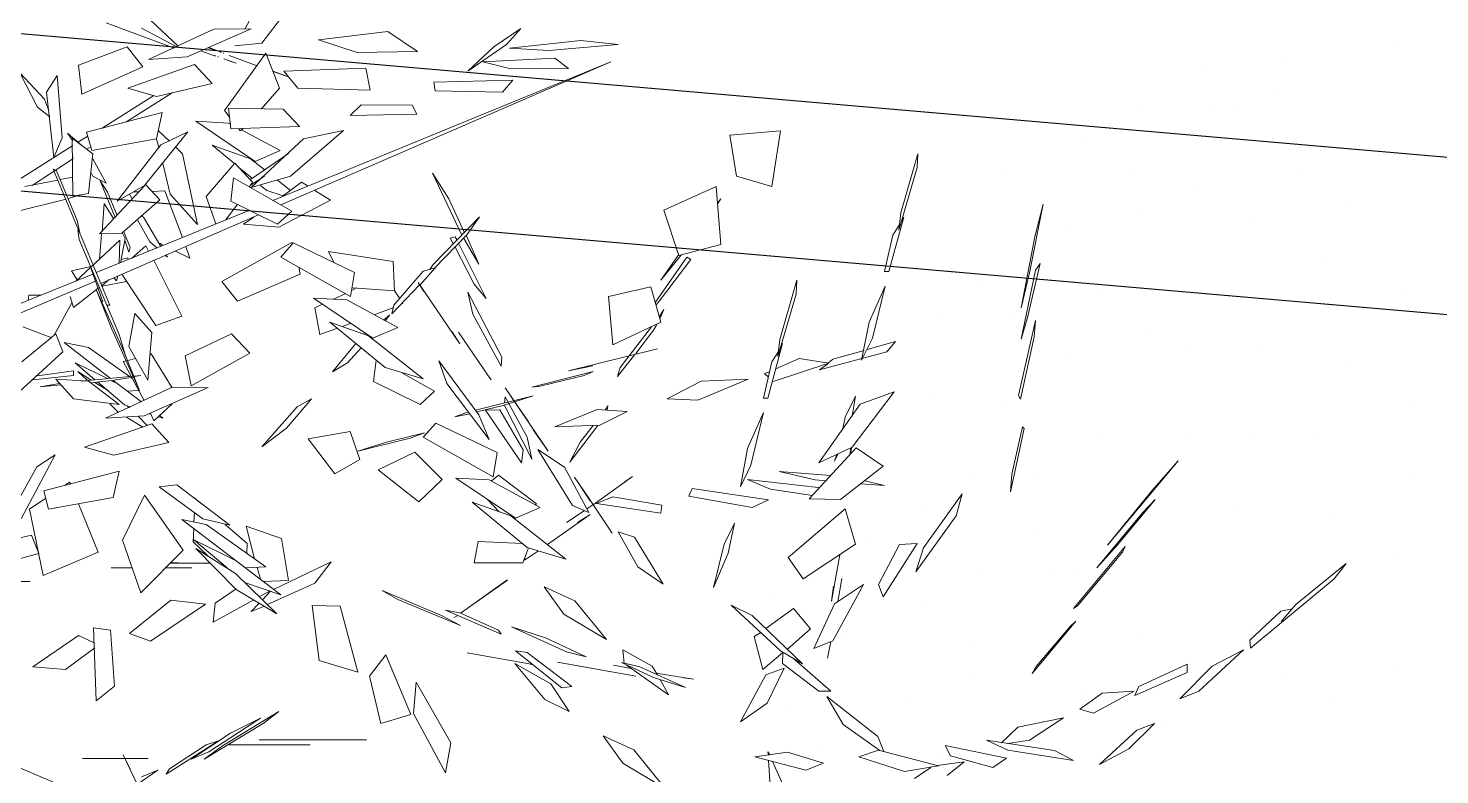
# Model space of a CAD drawing. Header units: metres. Extents: x 42 to 199, y -121 to 268.
# Drawn here: x 103.856 to 104.758, y -51.635 to -51.157 of the extents above; entities that cross this region are included whole.
import ezdxf

# ---------------------------------------------------------------- set-up
doc = ezdxf.new("R2010")
doc.units = ezdxf.units.M
doc.header["$LTSCALE"] = 0.3
doc.layers.get('0').update_dxf_attribs({"color": 8})
doc.layers.add('A-ELEVATION 3', color=8, linetype='Continuous')
doc.layers.add('A-LANDSCAPE', color=8, linetype='Continuous', lineweight=5)
doc.layers.add('DA HOUSE ARCH LAYOUT', color=8, linetype='Continuous', lineweight=9)

# ---------------------------------------------------------------- blocks, each defined once
blk = doc.blocks.new('02PTRX29')
at = {"color": 8, "linetype": 'Continuous', "transparency": 33554572}
for p, q in [((-0.23359, 0.1618), (-0.22714, 0.14978)), ((-0.23208, 0.14574), (-0.241, 0.15737)), ((-0.19982, 0.15244), (-0.20779, 0.14485)), ((-0.18691, 0.15168), (-0.20665, 0.14434)), ((-0.29944, 0.14472), (-0.30722, 0.15004)), ((-0.30722, 0.15004), (-0.30305, 0.14536)), ((-0.2687, 0.14915), (-0.27724, 0.14333)), ((-0.24859, 0.14675), (-0.2687, 0.14915)), ((-0.22904, 0.14991), (-0.21044, 0.14181)), ((-0.21822, 0.14978), (-0.22904, 0.14991)), ((-0.19925, 0.14105), (-0.21822, 0.14978)), ((-0.20741, 0.14472), (-0.19716, 0.15016)), ((-0.32468, 0.14649), (-0.3355, 0.14536)), ((-0.3355, 0.14536), (-0.31538, 0.14359)), ((-0.304, 0.14434), (-0.32468, 0.14649)), ((-0.304, 0.14434), (-0.31538, 0.14359)), ((-0.30305, 0.14536), (-0.29185, 0.13764)), ((-0.29185, 0.13764), (-0.29944, 0.14472)), ((-0.25978, 0.14308), (-0.24859, 0.14675)), ((-0.2243, 0.14498), (-0.23208, 0.14574)), ((-0.22012, 0.14321), (-0.21671, 0.14447)), ((-0.22012, 0.14321), (-0.21671, 0.14434)), ((-0.21462, 0.14346), (-0.21841, 0.14207)), ((-0.19754, 0.1389), (-0.19299, 0.14472)), ((-0.19299, 0.14472), (-0.17894, 0.13941)), ((-0.2353, 0.10007), (-0.33341, 0.1403)), ((-0.33341, 0.1403), (-0.23758, 0.0988)), ((-0.32107, 0.1384), (-0.31709, 0.14143)), ((-0.31709, 0.14143), (-0.29622, 0.1403)), ((-0.30438, 0.13827), (-0.29622, 0.1403)), ((-0.27724, 0.14333), (-0.25978, 0.14308)), ((-0.23322, 0.14283), (-0.2372, 0.13271)), ((-0.22126, 0.12625), (-0.23322, 0.14283)), ((-0.22259, 0.14219), (-0.23075, 0.13916)), ((-0.22468, 0.13992), (-0.22107, 0.14118)), ((-0.22202, 0.1408), (-0.22468, 0.13992)), ((-0.22107, 0.14283), (-0.22107, 0.14283)), ((-0.22107, 0.14283), (-0.22088, 0.14283)), ((-0.22031, 0.14308), (-0.22012, 0.14321)), ((-0.22031, 0.14308), (-0.22031, 0.14308)), ((-0.21936, 0.14181), (-0.21955, 0.14181)), ((-0.21936, 0.14181), (-0.21936, 0.14169)), ((-0.21936, 0.14169), (-0.21936, 0.14181)), ((-0.2186, 0.14207), (-0.21879, 0.14207)), ((-0.21879, 0.14207), (-0.2186, 0.14207)), ((-0.21841, 0.14207), (-0.2186, 0.14207)), ((-0.2186, 0.14207), (-0.2186, 0.14194)), ((-0.21253, 0.13954), (-0.21765, 0.1341)), ((-0.21253, 0.13954), (-0.19318, 0.13271)), ((-0.19925, 0.14105), (-0.21044, 0.14181)), ((-0.17894, 0.13941), (-0.17989, 0.13093)), ((-0.30438, 0.13827), (-0.32107, 0.1384)), ((-0.26225, 0.13852), (-0.26358, 0.13207)), ((-0.23853, 0.13764), (-0.26225, 0.13852)), ((-0.24251, 0.13271), (-0.23853, 0.13764)), ((-0.2353, 0.13764), (-0.23986, 0.13599)), ((-0.23986, 0.13599), (-0.2353, 0.13751)), ((-0.17989, 0.13093), (-0.19754, 0.1389)), ((-0.17268, 0.13637), (-0.1742, 0.11828)), ((-0.17268, 0.13637), (-0.16965, 0.13157)), ((-0.16908, 0.12954), (-0.16187, 0.13713)), ((-0.16187, 0.13713), (-0.16699, 0.12714)), ((-0.28198, 0.13448), (-0.30494, 0.13498)), ((-0.30191, 0.13157), (-0.30494, 0.13498)), ((-0.28236, 0.13195), (-0.30191, 0.13157)), ((-0.28198, 0.13448), (-0.28236, 0.13195)), ((-0.26358, 0.13207), (-0.24251, 0.13271)), ((-0.2372, 0.13271), (-0.23189, 0.12663)), ((-0.21765, 0.1341), (-0.20153, 0.1303)), ((-0.19261, 0.12284), (-0.20608, 0.13131)), ((-0.19318, 0.13271), (-0.20153, 0.1303)), ((-0.17173, 0.11259), (-0.16965, 0.13157)), ((-0.27572, 0.12777), (-0.27705, 0.12512)), ((-0.26092, 0.1279), (-0.27572, 0.12777)), ((-0.25769, 0.12474), (-0.26092, 0.1279)), ((-0.20058, 0.13055), (-0.20077, 0.13055)), ((-0.20077, 0.13055), (-0.18578, 0.12107)), ((-0.16699, 0.12714), (-0.17059, 0.12436)), ((-0.17021, 0.12638), (-0.16908, 0.12954)), ((-0.27705, 0.12512), (-0.25769, 0.12474)), ((-0.24308, 0.12157), (-0.23834, 0.12663)), ((-0.2224, 0.12689), (-0.23834, 0.12663)), ((-0.21291, 0.12309), (-0.23018, 0.11145)), ((-0.22316, 0.12094), (-0.2224, 0.12689)), ((-0.22278, 0.12423), (-0.22126, 0.12625)), ((-0.2224, 0.12258), (-0.21291, 0.12309)), ((-0.20323, 0.12562), (-0.18122, 0.11993)), ((-0.20153, 0.11803), (-0.20323, 0.12562)), ((-0.38256, 0.12031), (-0.36794, 0.11904)), ((-0.38009, 0.10411), (-0.38256, 0.12031)), ((-0.36984, 0.10715), (-0.36794, 0.11904)), ((-0.2558, 0.12043), (-0.24422, 0.11803)), ((-0.2558, 0.12043), (-0.24043, 0.10715)), ((-0.24308, 0.12157), (-0.22316, 0.12094)), ((-0.23739, 0.11462), (-0.22619, 0.12056)), ((-0.22581, 0.12031), (-0.22657, 0.12094)), ((-0.22581, 0.12031), (-0.22543, 0.12094)), ((-0.22316, 0.12221), (-0.2224, 0.12258)), ((-0.20285, 0.11626), (-0.21063, 0.12005)), ((-0.21063, 0.12005), (-0.19811, 0.10449)), ((-0.20209, 0.12031), (-0.20532, 0.11727)), ((-0.18578, 0.12107), (-0.18615, 0.12119)), ((-0.18122, 0.11993), (-0.18274, 0.11462)), ((-0.17875, 0.11702), (-0.1816, 0.11879)), ((-0.17572, 0.11968), (-0.17989, 0.11601)), ((-0.17724, 0.1174), (-0.17572, 0.11968)), ((-0.22904, 0.10386), (-0.24422, 0.11803)), ((-0.21765, 0.11613), (-0.22885, 0.11221)), ((-0.2243, 0.11069), (-0.21765, 0.11613)), ((-0.20722, 0.1155), (-0.20912, 0.1136)), ((-0.19014, 0.09994), (-0.20285, 0.11626)), ((-0.20228, 0.11525), (-0.20153, 0.1179)), ((-0.18274, 0.11462), (-0.20153, 0.11803)), ((-0.18312, 0.1136), (-0.17705, 0.11816)), ((-0.18122, 0.11499), (-0.18255, 0.11575)), ((-0.17705, 0.11816), (-0.17724, 0.10133)), ((-0.1279, 0.08489), (-0.17724, 0.11601)), ((-0.1742, 0.11828), (-0.17173, 0.11259)), ((-0.42222, 0.10968), (-0.42241, 0.1136)), ((-0.42241, 0.1136), (-0.41747, 0.09652)), ((-0.23986, 0.11373), (-0.22885, 0.10614)), ((-0.23018, 0.11145), (-0.23739, 0.11462)), ((-0.22885, 0.11221), (-0.23303, 0.10892)), ((-0.22942, 0.10538), (-0.2243, 0.11095)), ((-0.2243, 0.11095), (-0.21595, 0.10121)), ((-0.20912, 0.1136), (-0.21348, 0.09311)), ((-0.20551, 0.10196), (-0.20342, 0.11082)), ((-0.18312, 0.11221), (-0.18691, 0.10513)), ((-0.18179, 0.10209), (-0.18312, 0.1136)), ((-0.17724, 0.11221), (-0.17724, 0.11272)), ((-0.16547, 0.10449), (-0.17724, 0.11221)), ((-0.4169, 0.09146), (-0.42222, 0.10968)), ((-0.36984, 0.10715), (-0.38009, 0.10411)), ((-0.2816, 0.10804), (-0.29014, 0.09007)), ((-0.28635, 0.10057), (-0.2816, 0.10804)), ((-0.24081, 0.09703), (-0.22392, 0.10665)), ((-0.24043, 0.10715), (-0.22904, 0.10386)), ((-0.23284, 0.10715), (-0.22904, 0.10462)), ((-0.22942, 0.10652), (-0.22543, 0.10968)), ((-0.22392, 0.10665), (-0.22316, 0.09994)), ((-0.17154, 0.10918), (-0.18805, 0.06971)), ((-0.18312, 0.10715), (-0.18691, 0.10513)), ((-0.18255, 0.10816), (-0.18312, 0.10715)), ((-0.17856, 0.09425), (-0.17249, 0.10867)), ((-0.17724, 0.1069), (-0.17363, 0.10614)), ((-0.17249, 0.10867), (-0.17154, 0.10918)), ((-0.36529, 0.08729), (-0.36396, 0.10411)), ((-0.34878, 0.09728), (-0.36396, 0.10411)), ((-0.24745, 0.10298), (-0.252, 0.10019)), ((-0.24365, 0.10538), (-0.24555, 0.10424)), ((-0.24365, 0.10538), (-0.23796, 0.10121)), ((-0.23663, 0.10601), (-0.24043, 0.10298)), ((-0.23834, 0.10146), (-0.23359, 0.10298)), ((-0.23359, 0.10298), (-0.2317, 0.10449)), ((-0.23075, 0.10538), (-0.23037, 0.10563)), ((-0.22847, 0.10399), (-0.22942, 0.10538)), ((-0.20399, 0.10285), (-0.20912, 0.08931)), ((-0.20399, 0.10285), (-0.2002, 0.10272)), ((-0.20247, 0.10032), (-0.19849, 0.10462)), ((-0.19811, 0.10449), (-0.19014, 0.09994)), ((-0.19811, 0.10449), (-0.19811, 0.10437)), ((-0.19811, 0.10437), (-0.18502, 0.09045)), ((-0.1964, 0.1026), (-0.19488, 0.1026)), ((-0.18729, 0.10247), (-0.19014, 0.09577)), ((-0.18957, 0.09513), (-0.18521, 0.10576)), ((-0.18521, 0.10576), (-0.18729, 0.10247)), ((-0.16338, 0.10411), (-0.17287, 0.10601)), ((-0.45485, 0.07907), (-0.45884, 0.09905)), ((-0.45884, 0.09905), (-0.45637, 0.08957)), ((-0.36453, 0.09918), (-0.36529, 0.10057)), ((-0.36529, 0.10057), (-0.36434, 0.09931)), ((-0.2909, 0.09071), (-0.28635, 0.10057)), ((-0.23701, 0.09235), (-0.252, 0.10019)), ((-0.2372, 0.09905), (-0.23739, 0.09893)), ((-0.22316, 0.09994), (-0.23663, 0.09324)), ((-0.23568, 0.09994), (-0.23606, 0.09981)), ((-0.22164, 0.0945), (-0.22506, 0.09905)), ((-0.21595, 0.10121), (-0.21879, 0.09336)), ((-0.21348, 0.09311), (-0.20551, 0.10196)), ((-0.19147, 0.09058), (-0.20247, 0.10032)), ((-0.1945, 0.10057), (-0.19374, 0.10196)), ((-0.18919, 0.09463), (-0.18634, 0.09918)), ((-0.18634, 0.09918), (-0.18578, 0.09096)), ((-0.18179, 0.10209), (-0.17724, 0.10133)), ((-0.1797, 0.10171), (-0.17591, 0.1007)), ((-0.1797, 0.10171), (-0.1797, 0.10171)), ((-0.17534, 0.10045), (-0.1613, 0.09703)), ((-0.41406, 0.07945), (-0.41842, 0.09526)), ((-0.41842, 0.09526), (-0.41766, 0.09399)), ((-0.41747, 0.09652), (-0.4169, 0.09146)), ((-0.35314, 0.08413), (-0.34878, 0.09728)), ((-0.29166, 0.0902), (-0.29527, 0.09539)), ((-0.29527, 0.09539), (-0.28179, 0.08147)), ((-0.23663, 0.09324), (-0.24081, 0.09703)), ((-0.1854, 0.07603), (-0.23113, 0.09589)), ((-0.2298, 0.09526), (-0.22676, 0.09324)), ((-0.22866, 0.09728), (-0.18407, 0.07919)), ((-0.21765, 0.09678), (-0.21746, 0.09678)), ((-0.20285, 0.08678), (-0.19773, 0.09526)), ((-0.19602, 0.0945), (-0.19963, 0.08805)), ((-0.19773, 0.09526), (-0.19716, 0.09551)), ((-0.19735, 0.09539), (-0.19735, 0.09564)), ((-0.17932, 0.09071), (-0.17856, 0.09425)), ((-0.41709, 0.09311), (-0.41519, 0.09007)), ((-0.28217, 0.08046), (-0.29166, 0.0902)), ((-0.22676, 0.09324), (-0.23701, 0.09235)), ((-0.19204, 0.09096), (-0.19393, 0.0864)), ((-0.19242, 0.08906), (-0.19166, 0.09058)), ((-0.18502, 0.09045), (-0.19147, 0.09058)), ((-0.18559, 0.09045), (-0.18502, 0.08299)), ((-0.17913, 0.08881), (-0.17875, 0.09159)), ((-0.45637, 0.08957), (-0.45239, 0.06895)), ((-0.41519, 0.09007), (-0.41273, 0.07945)), ((-0.35314, 0.08413), (-0.36529, 0.08729)), ((-0.29716, 0.0716), (-0.28919, 0.08767)), ((-0.29508, 0.0816), (-0.29147, 0.08982)), ((-0.29071, 0.08906), (-0.29508, 0.0816)), ((-0.28825, 0.08653), (-0.29375, 0.07578)), ((-0.28881, 0.08855), (-0.28825, 0.08957)), ((-0.28673, 0.08919), (-0.28825, 0.08957)), ((-0.28768, 0.08742), (-0.28673, 0.08919)), ((-0.25902, 0.07919), (-0.24118, 0.0878)), ((-0.24118, 0.0878), (-0.23758, 0.08362)), ((-0.241, 0.08742), (-0.24081, 0.08792)), ((-0.24081, 0.08792), (-0.2205, 0.07654)), ((-0.21006, 0.08678), (-0.2112, 0.08337)), ((-0.20247, 0.08767), (-0.20342, 0.08704)), ((-0.19963, 0.08805), (-0.20171, 0.08628)), ((-0.19849, 0.08691), (-0.19925, 0.08539)), ((-0.19431, 0.08324), (-0.19849, 0.08691)), ((-0.19356, 0.08514), (-0.19393, 0.0864)), ((-0.19356, 0.08514), (-0.19242, 0.0883)), ((-0.19109, 0.08198), (-0.19242, 0.08906)), ((-0.17818, 0.07666), (-0.1909, 0.08855)), ((-0.1909, 0.08855), (-0.19071, 0.08185)), ((-0.19071, 0.06123), (-0.17913, 0.08881)), ((-0.35542, 0.08362), (-0.35656, 0.08299)), ((-0.34745, 0.07097), (-0.35656, 0.08299)), ((-0.34631, 0.07059), (-0.35542, 0.08362)), ((-0.35371, 0.08413), (-0.3539, 0.08425)), ((-0.35371, 0.08413), (-0.34783, 0.07692)), ((-0.34783, 0.07692), (-0.35314, 0.08438)), ((-0.2706, 0.07388), (-0.27022, 0.08236)), ((-0.25143, 0.08527), (-0.27022, 0.08236)), ((-0.25788, 0.07224), (-0.23758, 0.08362)), ((-0.25295, 0.0821), (-0.25143, 0.08527)), ((-0.20703, 0.08539), (-0.2112, 0.08337)), ((-0.20077, 0.08274), (-0.20893, 0.06654)), ((-0.20437, 0.08425), (-0.20475, 0.08362)), ((-0.20418, 0.08413), (-0.20475, 0.08362)), ((-0.19318, 0.08349), (-0.19337, 0.08299)), ((-0.19128, 0.08299), (-0.19318, 0.08349)), ((-0.45789, 0.08185), (-0.45429, 0.06616)), ((-0.45789, 0.08185), (-0.45656, 0.07983)), ((-0.45239, 0.05984), (-0.45656, 0.07983)), ((-0.45239, 0.06895), (-0.45485, 0.07907)), ((-0.41273, 0.07945), (-0.41406, 0.07945)), ((-0.27895, 0.07957), (-0.28236, 0.08058)), ((-0.28236, 0.08058), (-0.278, 0.07565)), ((-0.28084, 0.08008), (-0.28179, 0.08147)), ((-0.27041, 0.06971), (-0.27895, 0.07957)), ((-0.25788, 0.07224), (-0.25902, 0.07919)), ((-0.24327, 0.07869), (-0.24289, 0.08071)), ((-0.22506, 0.07084), (-0.24327, 0.07869)), ((-0.20134, 0.06376), (-0.19147, 0.07869)), ((-0.19033, 0.07818), (-0.18995, 0.07679)), ((-0.18596, 0.07072), (-0.18255, 0.08021)), ((-0.00759, 0.00772), (-0.18312, 0.07869)), ((-0.17686, 0.0797), (-0.18255, 0.08096)), ((-0.17686, 0.0797), (-0.17856, 0.07704)), ((-0.40931, 0.06009), (-0.41292, 0.07527)), ((-0.41292, 0.07527), (-0.40836, 0.06477)), ((-0.38711, 0.07287), (-0.3873, 0.07692)), ((-0.3873, 0.07692), (-0.38237, 0.05971)), ((-0.34498, 0.07502), (-0.34783, 0.06477)), ((-0.33265, 0.07224), (-0.34498, 0.07502)), ((-0.29716, 0.0716), (-0.29375, 0.07578)), ((-0.28957, 0.05845), (-0.27743, 0.07628)), ((-0.27743, 0.07628), (-0.27914, 0.07363)), ((-0.278, 0.07565), (-0.27781, 0.07565)), ((-0.27781, 0.07565), (-0.26984, 0.06718)), ((-0.2706, 0.07388), (-0.27212, 0.0716)), ((-0.25845, 0.07477), (-0.2706, 0.07388)), ((-0.25826, 0.07401), (-0.25959, 0.07477)), ((-0.2205, 0.07654), (-0.22506, 0.07084)), ((-0.1928, 0.07654), (-0.18578, 0.07527)), ((-0.18407, 0.07426), (-0.19204, 0.0563)), ((-0.18995, 0.07679), (-0.18919, 0.07768)), ((-0.18407, 0.07426), (-0.18862, 0.06275)), ((-0.18786, 0.07717), (-0.18578, 0.0754)), ((-0.18502, 0.07489), (-0.18502, 0.07477)), ((-0.18502, 0.07477), (-0.18464, 0.07464)), ((-0.18464, 0.07464), (-0.17743, 0.06907)), ((-0.13947, 0.05794), (-0.18388, 0.07666)), ((-0.3818, 0.05478), (-0.38711, 0.07287)), ((-0.34745, 0.07097), (-0.3465, 0.06983)), ((-0.33265, 0.07224), (-0.33398, 0.05819)), ((-0.29185, 0.0735), (-0.30172, 0.05465)), ((-0.29337, 0.06705), (-0.29185, 0.0735)), ((-0.27306, 0.07021), (-0.27306, 0.07034)), ((-0.27306, 0.07021), (-0.2725, 0.06996)), ((-0.25675, 0.07122), (-0.27155, 0.06325)), ((-0.26984, 0.06718), (-0.27041, 0.06971)), ((-0.26434, 0.06009), (-0.24707, 0.07173)), ((-0.25675, 0.07122), (-0.24707, 0.07173)), ((-0.25276, 0.07135), (-0.25637, 0.07312)), ((-0.24745, 0.06895), (-0.24972, 0.06996)), ((-0.18805, 0.06971), (-0.1871, 0.06971)), ((-0.17743, 0.06907), (-0.17648, 0.07224)), ((-0.17705, 0.07059), (-0.17173, 0.06085)), ((-0.16452, 0.07261), (-0.16794, 0.07261)), ((-0.16433, 0.0711), (-0.16452, 0.07261)), ((-0.45429, 0.06616), (-0.45239, 0.05984)), ((-0.34878, 0.06844), (-0.34745, 0.06642)), ((-0.34764, 0.06591), (-0.34878, 0.06844)), ((-0.30153, 0.05199), (-0.29337, 0.06705)), ((-0.26472, 0.06692), (-0.27041, 0.06907)), ((-0.26737, 0.0654), (-0.26927, 0.06692)), ((-0.26927, 0.06692), (-0.26794, 0.06515)), ((-0.24897, 0.06123), (-0.24745, 0.06895)), ((-0.20134, 0.06376), (-0.20893, 0.06654)), ((-0.2002, 0.06174), (-0.19526, 0.0673)), ((-0.19356, 0.05769), (-0.19526, 0.0673)), ((-0.45163, 0.04352), (-0.45656, 0.06528)), ((-0.45656, 0.06528), (-0.45618, 0.06047)), ((-0.40836, 0.06477), (-0.40609, 0.05377)), ((-0.33398, 0.05819), (-0.34783, 0.06477)), ((-0.34669, 0.06414), (-0.34574, 0.06249)), ((-0.34574, 0.06249), (-0.34062, 0.05566)), ((-0.34517, 0.06338), (-0.33606, 0.05161)), ((-0.29792, 0.04908), (-0.28919, 0.06186)), ((-0.2873, 0.06199), (-0.28957, 0.05845)), ((-0.27155, 0.06325), (-0.26434, 0.06009)), ((-0.26794, 0.05161), (-0.25181, 0.06477)), ((-0.25181, 0.06477), (-0.26301, 0.06085)), ((-0.26168, 0.06136), (-0.26206, 0.06161)), ((-0.25542, 0.06351), (-0.25788, 0.06439)), ((-0.25409, 0.063), (-0.24897, 0.06123)), ((-0.2002, 0.06174), (-0.19906, 0.04795)), ((-0.18862, 0.06275), (-0.19659, 0.04491)), ((-0.17116, 0.06022), (-0.16281, 0.06338)), ((-0.45618, 0.06047), (-0.4522, 0.04238)), ((-0.41349, 0.05617), (-0.41595, 0.05921)), ((-0.40779, 0.0568), (-0.41595, 0.05921)), ((-0.40609, 0.05377), (-0.40931, 0.06009)), ((-0.37895, 0.04276), (-0.38313, 0.05857)), ((-0.38313, 0.05857), (-0.38275, 0.05769)), ((-0.38237, 0.05971), (-0.3818, 0.05478)), ((-0.26301, 0.06085), (-0.27895, 0.04833)), ((-0.26358, 0.06034), (-0.26377, 0.06047)), ((-0.2594, 0.05857), (-0.25257, 0.05035)), ((-0.22335, 0.06136), (-0.22866, 0.05579)), ((-0.22335, 0.06136), (-0.20987, 0.05503)), ((-0.19906, 0.04795), (-0.19356, 0.05769)), ((-0.19374, 0.04896), (-0.18179, 0.05743)), ((-0.19242, 0.05541), (-0.19071, 0.06123)), ((-0.17477, 0.05883), (-0.18824, 0.04845)), ((-0.18179, 0.05743), (-0.17477, 0.05883)), ((-0.17439, 0.05617), (-0.1723, 0.06136)), ((-0.1723, 0.06136), (-0.16243, 0.05326)), ((-0.41349, 0.05617), (-0.39394, 0.05098)), ((-0.39774, 0.05402), (-0.40685, 0.05655)), ((-0.39641, 0.05288), (-0.39774, 0.05402)), ((-0.38806, 0.05427), (-0.3966, 0.05288)), ((-0.38806, 0.05427), (-0.38123, 0.05124)), ((-0.38218, 0.05655), (-0.38009, 0.05326)), ((-0.38009, 0.05326), (-0.37762, 0.04276)), ((-0.34688, 0.05705), (-0.32107, 0.0506)), ((-0.33531, 0.04896), (-0.34024, 0.05528)), ((-0.30172, 0.05465), (-0.30153, 0.05199)), ((-0.2835, 0.05351), (-0.29508, 0.03783)), ((-0.29299, 0.0563), (-0.29356, 0.05541)), ((-0.28578, 0.04693), (-0.2835, 0.05351)), ((-0.26453, 0.04757), (-0.26528, 0.05377)), ((-0.25694, 0.05301), (-0.26092, 0.05731)), ((-0.21158, 0.0463), (-0.22866, 0.05579)), ((-0.20987, 0.05503), (-0.21158, 0.0463)), ((-0.20001, 0.05554), (-0.20608, 0.04567)), ((-0.19982, 0.05541), (-0.20001, 0.05554)), ((-0.19185, 0.05339), (-0.19792, 0.042)), ((-0.19204, 0.0563), (-0.19659, 0.04491)), ((-0.19318, 0.05364), (-0.19545, 0.05427)), ((-0.1928, 0.05351), (-0.19185, 0.05339)), ((-0.16168, 0.04453), (-0.17439, 0.05617)), ((-0.38047, 0.04757), (-0.3966, 0.05288)), ((-0.39622, 0.05263), (-0.39641, 0.05288)), ((-0.39394, 0.05098), (-0.39622, 0.05263)), ((-0.37952, 0.05035), (-0.378, 0.04984)), ((-0.37914, 0.04883), (-0.378, 0.04984)), ((-0.33606, 0.05161), (-0.33531, 0.04896)), ((-0.32828, 0.05048), (-0.32563, 0.04934)), ((-0.31045, 0.04592), (-0.32828, 0.05048)), ((-0.32107, 0.0506), (-0.3281, 0.05212)), ((-0.32563, 0.04934), (-0.31291, 0.04617)), ((-0.27269, 0.0501), (-0.28217, 0.04478)), ((-0.26794, 0.05161), (-0.27895, 0.04833)), ((-0.25257, 0.05035), (-0.25694, 0.05301)), ((-0.19697, 0.04934), (-0.19507, 0.04908)), ((-0.19507, 0.04896), (-0.19697, 0.04934)), ((-0.18729, 0.04845), (-0.17799, 0.05301)), ((-0.18369, 0.04807), (-0.17799, 0.05301)), ((-0.18255, 0.04795), (-0.17875, 0.05048)), ((-0.17875, 0.05048), (-0.18141, 0.04795)), ((-0.17743, 0.04934), (-0.17743, 0.0506)), ((-0.17743, 0.0506), (-0.16699, 0.04921)), ((-0.17743, 0.04934), (-0.16566, 0.04807)), ((-0.38047, 0.04757), (-0.38028, 0.04769)), ((-0.37326, 0.0482), (-0.35865, 0.04213)), ((-0.3596, 0.04769), (-0.37326, 0.0482)), ((-0.3596, 0.04769), (-0.34973, 0.04251)), ((-0.30267, 0.04567), (-0.31519, 0.02733)), ((-0.31291, 0.04617), (-0.31045, 0.04592)), ((-0.3095, 0.0358), (-0.30267, 0.04567)), ((-0.29868, 0.04807), (-0.29792, 0.04908)), ((-0.28578, 0.04693), (-0.29811, 0.03074)), ((-0.278, 0.04086), (-0.26453, 0.04757)), ((-0.2057, 0.04567), (-0.21652, 0.0458)), ((-0.21652, 0.0458), (-0.19792, 0.03757)), ((-0.18672, 0.03694), (-0.2057, 0.04567)), ((-0.189, 0.04782), (-0.19716, 0.04162)), ((-0.19488, 0.04908), (-0.1797, 0.04769)), ((-0.18862, 0.04782), (-0.19488, 0.04883)), ((-0.1945, 0.04845), (-0.19412, 0.04871)), ((-0.18445, 0.04744), (-0.19223, 0.04074)), ((-0.18179, 0.04769), (-0.19071, 0.04086)), ((-0.18862, 0.04769), (-0.18976, 0.04719)), ((-0.18862, 0.04782), (-0.18236, 0.04719)), ((-0.18748, 0.04491), (-0.18369, 0.04731)), ((-0.1723, 0.0482), (-0.18179, 0.04769)), ((-0.17743, 0.04251), (-0.1723, 0.0482)), ((-0.16775, 0.04605), (-0.17382, 0.04655)), ((-0.16775, 0.04605), (-0.17344, 0.04693)), ((-0.4522, 0.04238), (-0.45163, 0.04352)), ((-0.40571, 0.04099), (-0.41557, 0.04453)), ((-0.40343, 0.02846), (-0.41557, 0.04453)), ((-0.39375, 0.02391), (-0.40571, 0.04099)), ((-0.40438, 0.04327), (-0.40343, 0.03745)), ((-0.40134, 0.03719), (-0.40438, 0.04327)), ((-0.37762, 0.04276), (-0.37895, 0.04276)), ((-0.34973, 0.04251), (-0.35865, 0.04213)), ((-0.3021, 0.04061), (-0.31083, 0.04339)), ((-0.31083, 0.04339), (-0.29413, 0.03922)), ((-0.30912, 0.03137), (-0.30267, 0.04314)), ((-0.30267, 0.04314), (-0.30248, 0.04124)), ((-0.28217, 0.04478), (-0.278, 0.04086)), ((-0.24232, 0.04023), (-0.2465, 0.04251)), ((-0.23929, 0.03403), (-0.2465, 0.04251)), ((-0.20608, 0.04111), (-0.20077, 0.03618)), ((-0.19299, 0.04478), (-0.19621, 0.04491)), ((-0.19071, 0.04086), (-0.17743, 0.04251)), ((-0.19052, 0.03858), (-0.18805, 0.04111)), ((-0.40134, 0.03719), (-0.40058, 0.0334)), ((-0.37762, 0.03858), (-0.37402, 0.02328)), ((-0.37307, 0.02808), (-0.37762, 0.03858)), ((-0.33815, 0.03884), (-0.32942, 0.03947)), ((-0.33018, 0.03492), (-0.33815, 0.03884)), ((-0.33246, 0.04048), (-0.33227, 0.03922)), ((-0.3317, 0.03922), (-0.33246, 0.04048)), ((-0.32942, 0.03947), (-0.31709, 0.03441)), ((-0.30248, 0.04061), (-0.31045, 0.02505)), ((-0.30798, 0.0277), (-0.30115, 0.03934)), ((-0.29697, 0.03922), (-0.30741, 0.02391)), ((-0.29451, 0.03871), (-0.3021, 0.04061)), ((-0.30115, 0.03934), (-0.29697, 0.03922)), ((-0.29811, 0.03074), (-0.29508, 0.03783)), ((-0.29242, 0.03821), (-0.28806, 0.03732)), ((-0.28806, 0.03732), (-0.29204, 0.03871)), ((-0.24232, 0.04023), (-0.23208, 0.02859)), ((-0.20342, 0.03694), (-0.20247, 0.0377)), ((-0.20209, 0.03732), (-0.20342, 0.03694)), ((-0.20077, 0.03618), (-0.19982, 0.03833)), ((-0.19963, 0.03821), (-0.19982, 0.03808)), ((-0.19887, 0.03479), (-0.19621, 0.03745)), ((-0.19792, 0.03757), (-0.18672, 0.03694)), ((-0.1928, 0.03719), (-0.19754, 0.03428)), ((-0.19223, 0.04074), (-0.19393, 0.0401)), ((-0.19393, 0.0401), (-0.19356, 0.03998)), ((-0.19356, 0.03998), (-0.19299, 0.04048)), ((-0.45277, 0.03441), (-0.45334, 0.0339)), ((-0.45334, 0.0339), (-0.44935, 0.01556)), ((-0.44973, 0.02062), (-0.45277, 0.03441)), ((-0.31709, 0.03441), (-0.33018, 0.03492)), ((-0.32961, 0.03479), (-0.32145, 0.02416)), ((-0.32449, 0.02998), (-0.32828, 0.03479)), ((-0.31519, 0.02733), (-0.31083, 0.03352)), ((-0.30039, 0.02695), (-0.28255, 0.03542)), ((-0.28255, 0.03542), (-0.27895, 0.03137)), ((-0.25769, 0.03302), (-0.26054, 0.02492)), ((-0.24555, 0.03087), (-0.25769, 0.03302)), ((-0.23208, 0.02859), (-0.23929, 0.03403)), ((-0.20513, 0.02986), (-0.2002, 0.0353)), ((-0.2002, 0.0353), (-0.18065, 0.02846)), ((-0.32145, 0.02416), (-0.32449, 0.02998)), ((-0.31045, 0.02505), (-0.30912, 0.03137)), ((-0.27895, 0.03137), (-0.29925, 0.01986)), ((-0.27515, 0.03112), (-0.27933, 0.03264)), ((-0.27933, 0.03264), (-0.26832, 0.02998)), ((-0.25997, 0.02733), (-0.27515, 0.03112)), ((-0.26832, 0.02998), (-0.25997, 0.02733)), ((-0.25333, 0.02075), (-0.24555, 0.03087)), ((-0.18919, 0.02619), (-0.20513, 0.02986)), ((-0.40457, 0.02834), (-0.41235, 0.02302)), ((-0.39091, 0.01354), (-0.40457, 0.02834)), ((-0.40343, 0.02846), (-0.39375, 0.02391)), ((-0.40286, 0.02644), (-0.40324, 0.02834)), ((-0.40267, 0.02619), (-0.40305, 0.02821)), ((-0.39831, 0.02442), (-0.39926, 0.02644)), ((-0.39888, 0.02619), (-0.39831, 0.02442)), ((-0.37098, 0.01695), (-0.37307, 0.02808)), ((-0.32221, 0.01151), (-0.31216, 0.02783)), ((-0.31216, 0.02783), (-0.31994, 0.02264)), ((-0.30741, 0.02391), (-0.30798, 0.0277)), ((-0.29925, 0.01986), (-0.30039, 0.02695)), ((-0.28445, 0.0191), (-0.27648, 0.02707)), ((-0.27648, 0.02707), (-0.26585, 0.02189)), ((-0.26054, 0.02492), (-0.25333, 0.02075)), ((-0.18065, 0.02846), (-0.18919, 0.02619)), ((-0.1668, 0.02277), (-0.17211, 0.02631)), ((-0.17211, 0.02631), (-0.16224, 0.00772)), ((-0.49793, 0.02454), (-0.47744, 0)), ((-0.49034, 0.01581), (-0.49793, 0.02454)), ((-0.44935, 0.01556), (-0.44973, 0.02062)), ((-0.40001, 0.01328), (-0.41235, 0.02302)), ((-0.39717, 0.02024), (-0.38218, 0.02138)), ((-0.38218, 0.02138), (-0.39261, 0.01898)), ((-0.37402, 0.02328), (-0.37098, 0.01695)), ((-0.31994, 0.02264), (-0.32696, 0.00949)), ((-0.26585, 0.02189), (-0.27762, 0.01265)), ((-0.19071, 0.02151), (-0.16889, 0.01581)), ((-0.189, 0.01392), (-0.19071, 0.02151)), ((-0.15712, 0.00531), (-0.1668, 0.02277)), ((-0.41273, 0.01733), (-0.40704, 0.01872)), ((-0.4059, 0.01784), (-0.41273, 0.01733)), ((-0.39261, 0.01898), (-0.39584, 0.01872)), ((-0.39375, 0.01657), (-0.39356, 0.01683)), ((-0.39356, 0.01683), (-0.37307, 0.0191)), ((-0.37307, 0.0191), (-0.37971, 0.01632)), ((-0.35694, 0.01645), (-0.37914, 0.01316)), ((-0.35599, 0.0143), (-0.35694, 0.01645)), ((-0.33739, 0.01847), (-0.33967, 0.01999)), ((-0.32828, 0.01177), (-0.33967, 0.01999)), ((-0.32734, 0.0129), (-0.32278, 0.01974)), ((-0.32278, 0.01974), (-0.32696, 0.01366)), ((-0.29811, 0.01898), (-0.31291, 0.01101)), ((-0.31178, 0.01202), (-0.30077, 0.02037)), ((-0.3057, 0.00784), (-0.28844, 0.01948)), ((-0.30077, 0.02037), (-0.29868, 0.0186)), ((-0.28844, 0.01948), (-0.29811, 0.01898)), ((-0.27762, 0.01265), (-0.28445, 0.0191)), ((-0.22278, 0.00582), (-0.20741, 0.01758)), ((-0.20228, 0.01695), (-0.215, 0.00772)), ((-0.20741, 0.01758), (-0.20228, 0.01695)), ((-0.17629, 0.01834), (-0.17667, 0.01771)), ((-0.17629, 0.01834), (-0.17496, 0.01733)), ((-0.49129, 0.01328), (-0.48047, 0.00025)), ((-0.48768, 0.00949), (-0.49129, 0.01328)), ((-0.47744, 0), (-0.49034, 0.01581)), ((-0.4336, 0.0086), (-0.43531, 0.01493)), ((-0.43531, 0.01493), (-0.42411, -0.00076)), ((-0.40001, 0.01328), (-0.39091, 0.01354)), ((-0.37971, 0.01632), (-0.39185, 0.01442)), ((-0.37914, 0.01316), (-0.3744, 0.01101)), ((-0.35599, 0.0143), (-0.3744, 0.01101)), ((-0.34821, 0.01164), (-0.33398, 0.01404)), ((-0.32923, 0.01214), (-0.33398, 0.01404)), ((-0.32696, 0.01366), (-0.33379, 0.00354)), ((-0.30912, -0.00063), (-0.29318, 0.01252)), ((-0.29318, 0.01252), (-0.30438, 0.0086)), ((-0.29754, 0.01328), (-0.30096, 0.00974)), ((-0.21253, 0.01379), (-0.21386, 0.01265)), ((-0.21253, 0.01379), (-0.21253, 0.01366)), ((-0.21253, 0.01366), (-0.21253, 0.01379)), ((-0.20931, -0.00139), (-0.19811, 0.01455)), ((-0.19811, 0.01455), (-0.19166, 0.00152)), ((-0.17021, 0.0105), (-0.189, 0.01392)), ((-0.16889, 0.01581), (-0.17021, 0.0105)), ((-0.16471, 0.0105), (-0.16946, 0.01366)), ((-0.4744, -0.00658), (-0.48768, 0.00949)), ((-0.42184, -0.00772), (-0.4336, 0.0086)), ((-0.40438, 0.00038), (-0.40134, 0.01063)), ((-0.40134, 0.01063), (-0.38483, -0.00354)), ((-0.34821, 0.01164), (-0.34783, 0.00936)), ((-0.34783, 0.00936), (-0.32923, 0.01214)), ((-0.32639, 0.01063), (-0.3281, 0.01177)), ((-0.315, 0.00025), (-0.32734, 0.00898)), ((-0.32734, 0.00898), (-0.32373, 0.00658)), ((-0.32696, 0.00949), (-0.32221, 0.01151)), ((-0.32639, 0.01063), (-0.32639, 0.0105)), ((-0.32563, 0.00999), (-0.3205, 0.00658)), ((-0.30438, 0.0086), (-0.32031, -0.00405)), ((-0.31291, 0.01101), (-0.3057, 0.00784)), ((-0.31178, 0.01202), (-0.3114, 0.01177)), ((-0.30456, 0.00848), (-0.30475, 0.00848)), ((-0.21253, 0.00949), (-0.21234, 0.0067)), ((-0.18464, -0.00202), (-0.17894, 0.01202)), ((-0.16471, 0.0105), (-0.1687, -0.00873)), ((-0.36927, 0.00645), (-0.36738, -0.00228)), ((-0.36624, 0.00038), (-0.36927, 0.00645)), ((-0.22752, 0.00557), (-0.23777, 0.00202)), ((-0.23758, -0.01442), (-0.20893, 0.00746)), ((-0.21595, 0.00607), (-0.23322, -0.0062)), ((-0.22999, -0.00392), (-0.22752, 0.00557)), ((-0.22145, 0.00607), (-0.2279, 0.00051)), ((-0.215, 0.00772), (-0.22278, 0.00582)), ((-0.20893, 0.00746), (-0.21595, 0.00607)), ((-0.21234, 0.00481), (-0.21215, 0.00101)), ((-0.48047, 0.00025), (-0.4744, -0.00658)), ((-0.41709, 0.00025), (-0.42222, 0.00051)), ((-0.42222, 0.00051), (-0.41235, -0.01493)), ((-0.41102, -0.01139), (-0.41709, 0.00025)), ((-0.3892, -0.00974), (-0.40438, 0.00038)), ((-0.3632, -0.01227), (-0.36624, 0.00038)), ((-0.34024, 0.0024), (-0.34859, -0.01126)), ((-0.3355, 0.00392), (-0.34119, -0.0062)), ((-0.34024, 0.0024), (-0.3355, 0.00392)), ((-0.30779, 0.00051), (-0.29489, 0.00114)), ((-0.29489, 0.00114), (-0.29375, -0.00506)), ((-0.23777, 0.00202), (-0.23986, -0.01025)), ((-0.2279, 0.00051), (-0.22771, -0.00228)), ((-0.22411, -0.00417), (-0.21234, 0.00164)), ((-0.22202, -0.00658), (-0.21234, 0.00164)), ((-0.21215, 0.00101), (-0.21652, -0.00316)), ((-0.19166, 0.00152), (-0.19697, -0.01379)), ((-0.16528, 0.00291), (-0.16737, -0.0024)), ((-0.16528, 0.00291), (-0.15902, 0.00152)), ((-0.48256, -0.00038), (-0.46757, -0.01834)), ((-0.4818, -0.00202), (-0.48256, -0.00038)), ((-0.4689, -0.01746), (-0.4818, -0.00202)), ((-0.42411, -0.00076), (-0.42184, -0.00772)), ((-0.39736, -0.01619), (-0.39982, -0.00278)), ((-0.38483, -0.00354), (-0.3892, -0.00974)), ((-0.36738, -0.00228), (-0.3632, -0.01227)), ((-0.32031, -0.00405), (-0.30912, -0.00063)), ((-0.30836, -0.0043), (-0.31234, -0.00164)), ((-0.30779, -0.00506), (-0.3095, -0.00076)), ((-0.30874, -0.00392), (-0.30836, -0.0043)), ((-0.22468, -0.01278), (-0.21291, -0.00089)), ((-0.21291, -0.00089), (-0.22449, -0.00822)), ((-0.19697, -0.01379), (-0.20931, -0.00139)), ((-0.1687, -0.00873), (-0.18464, -0.00202)), ((-0.16737, -0.0024), (-0.152, -0.00658)), ((-0.53209, -0.0172), (-0.5467, -0.00531)), ((-0.5467, -0.00531), (-0.54328, -0.00974)), ((-0.34859, -0.01126), (-0.34119, -0.0062)), ((-0.30779, -0.00506), (-0.29375, -0.00506)), ((-0.25219, -0.00481), (-0.23549, -0.01278)), ((-0.24745, -0.01101), (-0.25219, -0.00481)), ((-0.02011, -0.00481), (-0.24346, -0.09905)), ((-0.22733, -0.00658), (-0.23322, -0.0062)), ((-0.2317, -0.00987), (-0.23075, -0.00645)), ((-0.20779, -0.00506), (-0.21728, -0.00519)), ((-0.21728, -0.00519), (-0.2057, -0.00519)), ((-0.20418, -0.00658), (-0.21177, -0.00658)), ((-0.2057, -0.00506), (-0.20779, -0.00506)), ((-0.18843, -0.00658), (-0.1945, -0.00658)), ((-0.54328, -0.00974), (-0.51899, -0.02986)), ((-0.41235, -0.01493), (-0.41102, -0.01139)), ((-0.39831, -0.01695), (-0.40666, -0.01139)), ((-0.39774, -0.0277), (-0.40666, -0.01139)), ((-0.40039, -0.00961), (-0.39926, -0.01645)), ((-0.39736, -0.01619), (-0.39793, -0.01189)), ((-0.32297, -0.01607), (-0.31405, -0.01202)), ((-0.31975, -0.01999), (-0.31405, -0.01202)), ((-0.30343, -0.01012), (-0.28976, -0.01974)), ((-0.30324, -0.01012), (-0.30343, -0.01012)), ((-0.29166, -0.01834), (-0.30324, -0.01012)), ((-0.24745, -0.01101), (-0.23378, -0.0172)), ((-0.23246, -0.0105), (-0.23986, -0.01025)), ((-0.23758, -0.01442), (-0.22733, -0.01088)), ((-0.23644, -0.01986), (-0.22449, -0.00822)), ((-0.15371, -0.0105), (-0.1649, -0.0105)), ((-0.32297, -0.01607), (-0.33208, -0.02733)), ((-0.28976, -0.02328), (-0.27155, -0.01569)), ((-0.26699, -0.01316), (-0.28426, -0.02037)), ((-0.27155, -0.01569), (-0.26699, -0.01316)), ((-0.22468, -0.01278), (-0.23644, -0.01986)), ((-0.23454, -0.01341), (-0.23227, -0.01581)), ((-0.23132, -0.01493), (-0.23435, -0.01328)), ((-0.2298, -0.01581), (-0.21803, -0.02227)), ((-0.2186, -0.01683), (-0.22468, -0.01265)), ((-0.21576, -0.01708), (-0.2057, -0.01594)), ((-0.2057, -0.01594), (-0.19374, -0.02555)), ((-0.52791, -0.02214), (-0.53209, -0.0172)), ((-0.52772, -0.0191), (-0.53114, -0.01847)), ((-0.5188, -0.02758), (-0.52772, -0.0191)), ((-0.46757, -0.01834), (-0.4689, -0.01746)), ((-0.39223, -0.02998), (-0.39831, -0.01695)), ((-0.38635, -0.01834), (-0.39129, -0.02429)), ((-0.38901, -0.03441), (-0.3744, -0.02037)), ((-0.37838, -0.02416), (-0.38635, -0.01834)), ((-0.36832, -0.01733), (-0.38256, -0.03061)), ((-0.3744, -0.02037), (-0.36832, -0.01733)), ((-0.33208, -0.02733), (-0.31975, -0.01999)), ((-0.30153, -0.02581), (-0.2854, -0.01885)), ((-0.30077, -0.02467), (-0.28957, -0.01961)), ((-0.28426, -0.02037), (-0.28976, -0.02328)), ((-0.28957, -0.01961), (-0.2854, -0.01885)), ((-0.28787, -0.021), (-0.289, -0.02037)), ((-0.25997, -0.03681), (-0.25485, -0.01771)), ((-0.25485, -0.01771), (-0.24669, -0.01746)), ((-0.24669, -0.01746), (-0.24878, -0.0334)), ((-0.23284, -0.01771), (-0.22904, -0.01923)), ((-0.22904, -0.01923), (-0.23132, -0.01683)), ((-0.21803, -0.02227), (-0.2186, -0.01683)), ((-0.19982, -0.02783), (-0.21576, -0.01708)), ((-0.46662, -0.02353), (-0.46833, -0.02201)), ((-0.46833, -0.02201), (-0.45561, -0.03719)), ((-0.45675, -0.03517), (-0.46662, -0.02353)), ((-0.38464, -0.03011), (-0.39129, -0.02429)), ((-0.30456, -0.02366), (-0.3205, -0.03087)), ((-0.31443, -0.02682), (-0.30456, -0.02366)), ((-0.18331, -0.02391), (-0.18824, -0.02467)), ((-0.18407, -0.04516), (-0.18331, -0.02391)), ((-0.51899, -0.02986), (-0.5188, -0.02758)), ((-0.39223, -0.02998), (-0.39774, -0.0277)), ((-0.39622, -0.03277), (-0.39717, -0.02796)), ((-0.37743, -0.03605), (-0.37497, -0.02644)), ((-0.37686, -0.0253), (-0.37497, -0.02644)), ((-0.3262, -0.03239), (-0.31443, -0.02682)), ((-0.30077, -0.02467), (-0.30153, -0.02581)), ((-0.19374, -0.02555), (-0.19982, -0.02783)), ((-0.18824, -0.02467), (-0.18938, -0.04086)), ((-0.1835, -0.02834), (-0.17894, -0.02619)), ((-0.17894, -0.02619), (-0.16566, -0.0353)), ((-0.51691, -0.03036), (-0.504, -0.04238)), ((-0.5078, -0.03504), (-0.51691, -0.03036)), ((-0.38256, -0.03061), (-0.38901, -0.03441)), ((-0.37743, -0.03605), (-0.38332, -0.03112)), ((-0.38313, -0.03428), (-0.38332, -0.03112)), ((-0.34536, -0.03504), (-0.33682, -0.03036)), ((-0.3372, -0.03428), (-0.33682, -0.03036)), ((-0.3262, -0.03239), (-0.3205, -0.03087)), ((-0.30912, -0.03112), (-0.32202, -0.04099)), ((-0.31918, -0.04137), (-0.3057, -0.03061)), ((-0.31026, -0.03454), (-0.29166, -0.03125)), ((-0.3057, -0.03061), (-0.30912, -0.03112)), ((-0.26813, -0.03175), (-0.27534, -0.04908)), ((-0.26813, -0.03175), (-0.26339, -0.03795)), ((-0.17515, -0.03605), (-0.18369, -0.02973)), ((-0.4985, -0.04453), (-0.5078, -0.03504)), ((-0.48654, -0.04099), (-0.50059, -0.03454)), ((-0.50059, -0.03454), (-0.50059, -0.03694)), ((-0.45561, -0.03719), (-0.45675, -0.03517)), ((-0.39717, -0.04238), (-0.38654, -0.03302)), ((-0.38313, -0.03428), (-0.39375, -0.04238)), ((-0.38369, -0.03567), (-0.37876, -0.0458)), ((-0.37838, -0.03757), (-0.38369, -0.03567)), ((-0.35504, -0.04124), (-0.34176, -0.0353)), ((-0.33777, -0.03466), (-0.35011, -0.04339)), ((-0.34688, -0.03757), (-0.34536, -0.03504)), ((-0.33644, -0.03403), (-0.34574, -0.03833)), ((-0.34176, -0.0353), (-0.33644, -0.03403)), ((-0.31785, -0.0339), (-0.34062, -0.03795)), ((-0.31842, -0.03403), (-0.34062, -0.03795)), ((-0.33929, -0.0358), (-0.33417, -0.03479)), ((-0.30551, -0.03428), (-0.31595, -0.04023)), ((-0.30551, -0.03428), (-0.31424, -0.04478)), ((-0.31026, -0.03441), (-0.31026, -0.03466)), ((-0.31026, -0.03466), (-0.31026, -0.03454)), ((-0.25997, -0.03681), (-0.24878, -0.0334)), ((-0.16566, -0.0353), (-0.17515, -0.03605)), ((-0.50059, -0.03694), (-0.48541, -0.04364)), ((-0.37098, -0.05124), (-0.37838, -0.03757)), ((-0.3465, -0.03707), (-0.35732, -0.03884)), ((-0.35447, -0.03846), (-0.35732, -0.03884)), ((-0.34574, -0.03833), (-0.35504, -0.04124)), ((-0.35011, -0.04339), (-0.34764, -0.03896)), ((-0.32126, -0.0482), (-0.31595, -0.04023)), ((-0.27686, -0.03972), (-0.28692, -0.05731)), ((-0.2761, -0.04883), (-0.27686, -0.03972)), ((-0.26661, -0.05174), (-0.26339, -0.03795)), ((-0.18938, -0.04086), (-0.18407, -0.04516)), ((-0.504, -0.04238), (-0.4985, -0.04453)), ((-0.48541, -0.04364), (-0.48654, -0.04099)), ((-0.47592, -0.04289), (-0.48522, -0.04238)), ((-0.47345, -0.04871), (-0.48522, -0.04238)), ((-0.47592, -0.04289), (-0.46947, -0.04757)), ((-0.39603, -0.0439), (-0.41083, -0.05554)), ((-0.39603, -0.0439), (-0.40077, -0.05199)), ((-0.39375, -0.04238), (-0.39717, -0.04238)), ((-0.31918, -0.04137), (-0.32202, -0.04099)), ((-0.31424, -0.04478), (-0.32126, -0.0482)), ((-0.46947, -0.04757), (-0.47345, -0.04871)), ((-0.37098, -0.05124), (-0.37876, -0.0458)), ((-0.2854, -0.06604), (-0.2761, -0.04883)), ((-0.27534, -0.04908), (-0.26661, -0.05174)), ((-0.23701, -0.0482), (-0.23246, -0.05174)), ((-0.23701, -0.0482), (-0.22069, -0.05819)), ((-0.4837, -0.05908), (-0.4911, -0.05174)), ((-0.4911, -0.05174), (-0.48598, -0.05364)), ((-0.45485, -0.05655), (-0.46472, -0.0501)), ((-0.46472, -0.0501), (-0.45144, -0.05275)), ((-0.45144, -0.05275), (-0.4467, -0.05731)), ((-0.40077, -0.05199), (-0.4114, -0.05958)), ((-0.21538, -0.06211), (-0.23246, -0.05174)), ((-0.2317, -0.05022), (-0.21671, -0.05996)), ((-0.22297, -0.05452), (-0.2317, -0.05022)), ((-0.48598, -0.05364), (-0.47516, -0.06363)), ((-0.44233, -0.05655), (-0.46207, -0.05958)), ((-0.44859, -0.05756), (-0.45485, -0.05655)), ((-0.44859, -0.05946), (-0.44233, -0.05655)), ((-0.41254, -0.05984), (-0.41083, -0.05554)), ((-0.33113, -0.05528), (-0.34005, -0.05933)), ((-0.33113, -0.05528), (-0.33682, -0.06325)), ((-0.28692, -0.05731), (-0.2854, -0.06604)), ((-0.26244, -0.05642), (-0.23132, -0.05642)), ((-0.21158, -0.06211), (-0.22297, -0.05452)), ((-0.21955, -0.0568), (-0.21595, -0.05794)), ((-0.20437, -0.06642), (-0.21955, -0.0568)), ((-0.47516, -0.06363), (-0.4837, -0.05908)), ((-0.46757, -0.06249), (-0.44859, -0.05946)), ((-0.46207, -0.05958), (-0.46757, -0.06249)), ((-0.44821, -0.06174), (-0.43038, -0.05807)), ((-0.43189, -0.0611), (-0.44423, -0.06452)), ((-0.43038, -0.05807), (-0.43189, -0.0611)), ((-0.41102, -0.05946), (-0.42848, -0.06401)), ((-0.40533, -0.06136), (-0.41861, -0.06566)), ((-0.41102, -0.05946), (-0.40533, -0.06136)), ((-0.38464, -0.06009), (-0.39508, -0.06325)), ((-0.37516, -0.06136), (-0.38996, -0.06528)), ((-0.37516, -0.06136), (-0.38464, -0.06009)), ((-0.37952, -0.06085), (-0.37895, -0.05996)), ((-0.37895, -0.05996), (-0.37914, -0.06085)), ((-0.34005, -0.05933), (-0.34916, -0.07059)), ((-0.22259, -0.05794), (-0.24612, -0.05794)), ((-0.22069, -0.05819), (-0.21538, -0.06211)), ((-0.21671, -0.05996), (-0.21158, -0.06211)), ((-0.21595, -0.05794), (-0.20532, -0.0649)), ((-0.20001, -0.07793), (-0.19185, -0.06085)), ((-0.19185, -0.06085), (-0.19393, -0.06502)), ((-0.44423, -0.06452), (-0.44821, -0.06174)), ((-0.43094, -0.0668), (-0.43588, -0.06287)), ((-0.4281, -0.06389), (-0.43588, -0.06287)), ((-0.42848, -0.06401), (-0.4281, -0.06389)), ((-0.41861, -0.06566), (-0.42848, -0.06401)), ((-0.42146, -0.06768), (-0.4262, -0.06452)), ((-0.39508, -0.06325), (-0.38996, -0.06528)), ((-0.38028, -0.06275), (-0.38768, -0.07907)), ((-0.37971, -0.07122), (-0.37914, -0.06249)), ((-0.33682, -0.06325), (-0.34916, -0.07059)), ((-0.20532, -0.0649), (-0.20437, -0.06642)), ((-0.2019, -0.06528), (-0.19716, -0.06718)), ((-0.19602, -0.06933), (-0.2019, -0.06528)), ((-0.19906, -0.06174), (-0.19906, -0.06199)), ((-0.19906, -0.06199), (-0.19906, -0.06186)), ((-0.19906, -0.06186), (-0.18008, -0.06186))]:
    blk.add_line(p, q, dxfattribs=at)
blk = doc.blocks.new('MUSTER_0')
at = {"color": 8, "linetype": 'Continuous', "transparency": 33554585}
for p, q in [((5.2563, -4.0328), (5.2563, -4.0328)), ((5.1528, -4.0668), (5.1528, -4.0668)), ((5.0693, -4.0808), (5.0693, -4.0808)), ((5.3118, -4.0783), (5.3118, -4.0783)), ((4.9998, -4.1013), (4.9998, -4.1013)), ((5.1923, -4.1123), (5.1923, -4.1123)), ((5.3043, -4.1313), (5.3043, -4.1313)), ((5.1328, -4.1383), (5.1328, -4.1383)), ((4.8973, -4.1493), (4.8973, -4.1493)), ((4.7638, -4.1818), (4.7638, -4.1818)), ((4.9788, -4.1798), (4.9788, -4.1798)), ((5.0648, -4.1858), (5.0648, -4.1858)), ((5.2638, -4.1818), (5.2638, -4.1818)), ((4.8288, -4.2253), (4.8288, -4.2253)), ((5.3288, -4.2253), (5.3288, -4.2253)), ((4.6598, -4.2358), (4.6598, -4.2358)), ((4.8903, -4.2353), (4.8903, -4.2353)), ((5.0813, -4.2438), (5.0813, -4.2438)), ((5.1598, -4.2358), (5.1598, -4.2358)), ((5.3903, -4.2353), (5.3903, -4.2353)), ((4.9993, -4.2658), (4.9993, -4.2658)), ((4.8113, -4.2838), (4.8113, -4.2838)), ((5.3113, -4.2838), (5.3113, -4.2838)), ((4.8793, -4.3188), (4.8793, -4.3188)), ((5.1068, -4.3063), (5.1068, -4.3063)), ((5.3793, -4.3188), (5.3793, -4.3188)), ((4.7078, -4.3393), (4.7078, -4.3393)), ((4.7478, -4.3353), (4.7478, -4.3353)), ((5.0218, -4.3358), (5.0218, -4.3358)), ((5.2078, -4.3393), (5.2078, -4.3393)), ((5.2478, -4.3353), (5.2478, -4.3353)), ((4.7723, -4.3678), (4.7723, -4.3678)), ((5.2723, -4.3678), (5.2723, -4.3678)), ((4.7803, -4.3888), (4.7803, -4.3888)), ((4.8643, -4.3778), (4.8643, -4.3778)), ((5.0158, -4.3833), (5.0158, -4.3833)), ((5.1353, -4.3868), (5.1353, -4.3868)), ((5.2803, -4.3888), (5.2803, -4.3888)), ((5.3643, -4.3778), (5.3643, -4.3778)), ((4.7433, -4.4168), (4.7433, -4.4168)), ((5.2433, -4.4168), (5.2433, -4.4168)), ((4.9033, -4.4303), (4.9033, -4.4303)), ((5.4033, -4.4303), (5.4033, -4.4303)), ((4.8728, -4.4468), (4.8728, -4.4468)), ((4.9903, -4.4373), (4.9903, -4.4373)), ((5.0683, -4.4448), (5.0683, -4.4448)), ((5.1948, -4.4388), (5.1948, -4.4388)), ((5.3728, -4.4468), (5.3728, -4.4468)), ((5.4903, -4.4373), (5.4903, -4.4373)), ((4.8033, -4.4608), (4.8033, -4.4608)), ((5.3033, -4.4608), (5.3033, -4.4608)), ((4.9473, -4.4908), (4.9473, -4.4908)), ((5.4473, -4.4908), (5.4473, -4.4908)), ((4.8508, -4.5043), (4.8508, -4.5043)), ((5.1318, -4.4968), (5.1318, -4.4968)), ((5.2103, -4.5038), (5.2103, -4.5038)), ((5.3508, -4.5043), (5.3508, -4.5043)), ((5.0493, -4.5133), (5.0493, -4.5133)), ((5.2563, -4.5328), (5.2563, -4.5328)), ((5.0268, -4.5523), (5.0268, -4.5523)), ((5.5268, -4.5523), (5.5268, -4.5523)), ((4.9118, -4.5718), (4.9118, -4.5718)), ((5.1528, -4.5668), (5.1528, -4.5668)), ((5.4118, -4.5718), (5.4118, -4.5718)), ((5.0693, -4.5808), (5.0693, -4.5808)), ((5.3118, -4.5783), (5.3118, -4.5783)), ((5.4998, -4.6013), (5.4998, -4.6013)), ((5.1923, -4.6123), (5.1923, -4.6123)), ((5.3043, -4.6313), (5.3043, -4.6313)), ((5.3973, -4.6493), (5.3973, -4.6493))]:
    blk.add_line(p, q, dxfattribs=at)
blk = doc.blocks.new('DA HOUSE ARCH LAYOUT')
at = {"layer": 'A-ELEVATION 3', "color": 8}
blk.add_lwpolyline([(9.38002, 9.13499), (9.37978, 7.53), (9.47978, 7.53), (9.47978, 9.22667), (-6.60289, 10.62016, 0.439941), (-7.68982, 9.62395), (-7.68982, 9.17124, -0.414214), (-8.68982, 8.17124), (-10.16977, 8.17124), (-10.16978, 8.07124), (-8.68982, 8.07124, 0.414214), (-7.58982, 9.17124), (-7.58982, 9.62395, -0.439941), (-6.61158, 10.52054)], format="xyb", close=True, dxfattribs=at)
at = {"layer": 'A-LANDSCAPE', "color": 8, "lineweight": 35, "transparency": 33554457}
for name, p, xscale, yscale, zscale, rotation in [('MUSTER_0', (11.06662, 11.36946), 0.6306893141900022, 0.6306893141900022, 0.6306893141900022, 251.0061319040827), ('02PTRX29', (6.34776, 9.14007), -2.203045860934945, 2.203045860934944, 2.203045860934944, 359.9999999999996)]:
    blk.add_blockref(name, p, dxfattribs=dict(at, xscale=xscale, yscale=yscale, zscale=zscale, rotation=rotation))

msp = doc.modelspace()

# ---------------------------------------------------------------- block references
at = {"layer": 'DA HOUSE ARCH LAYOUT'}
msp.add_blockref('DA HOUSE ARCH LAYOUT', (97.14618, -60.62802), dxfattribs=at)

doc.saveas('drawing.dxf')
